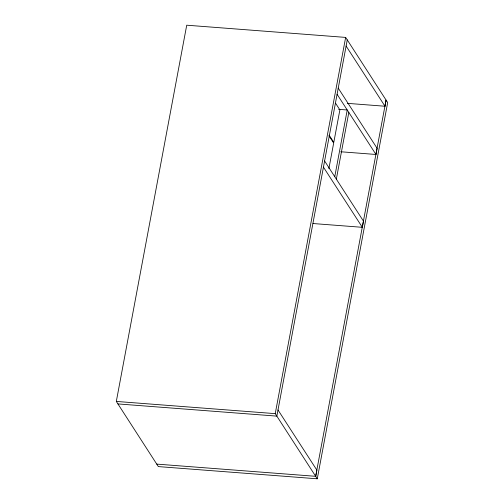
<?xml version="1.0" encoding="UTF-8"?>
<svg xmlns="http://www.w3.org/2000/svg" width="504" height="504" viewBox="0 0 504 504"><rect width="100%" height="100%" fill="white"/><g stroke="black" fill="none" stroke-linecap="round" stroke-linejoin="round"><path stroke-width="0.76" d="M116.317 401.43L186.726 25.2L345.649 37.409L387.683 102.57L317.274 478.8L158.351 466.591L116.317 401.43L275.241 413.639L317.274 478.8M275.241 413.639L345.649 37.409M347.262 39.898L276.847 416.128L117.93 403.918M328.891 168.588L333.673 143.06L328.98 135.797M334.757 176.696L347.237 109.998L338.625 109.337M336.338 179.141L348.818 112.449M315.661 476.311L386.07 100.082L384.993 106.243L347.414 103.352M313.009 223.53L362.332 227.317L363.485 221.162L324.601 160.978M340.736 151.761L375.965 154.47L377.118 148.308L338.234 88.124M156.738 464.102L315.737 476.318L316.89 470.156L278 409.973M346.109 46.053L384.993 106.243M337.081 94.279L375.965 154.47M335.614 103.282L339.879 109.885L333.799 142.374L329.106 135.116M323.448 167.133L362.332 227.317"/></g></svg>
